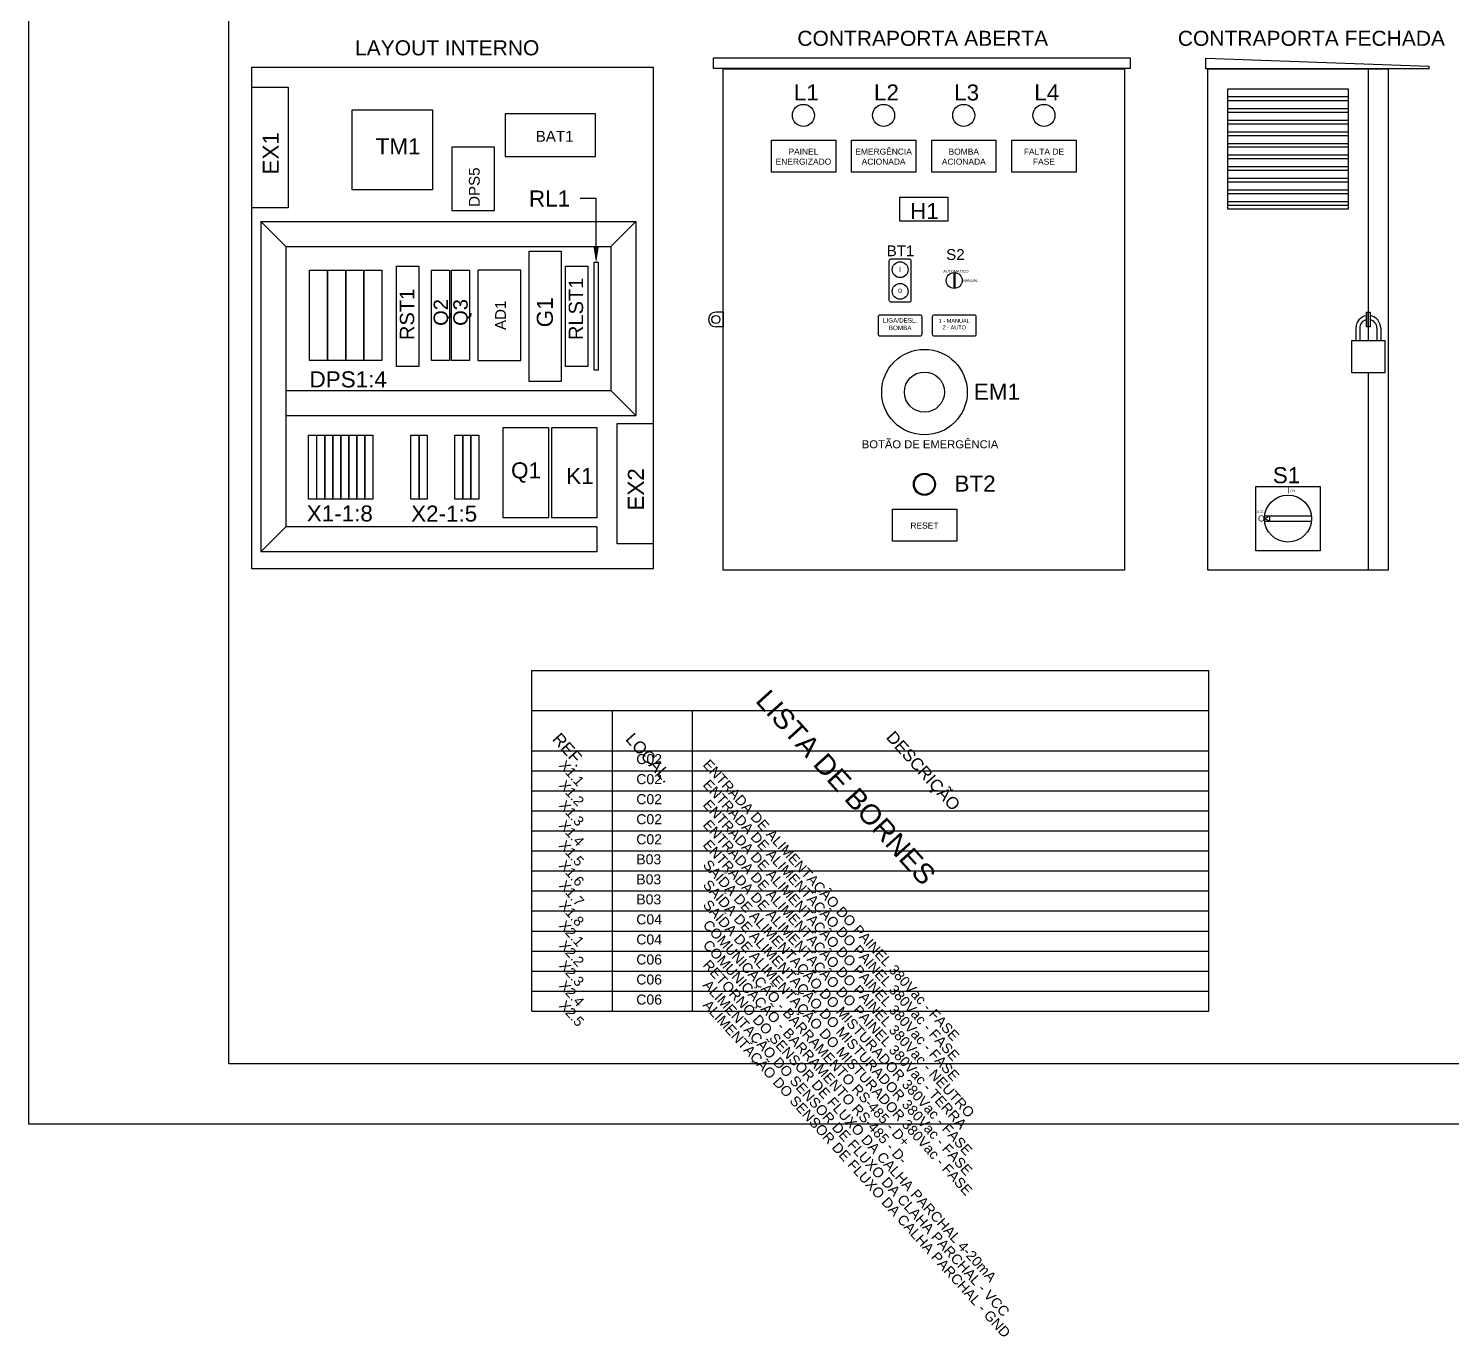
# Model space of a CAD drawing. Header units: millimetres. Extents: x 100 to 940, y 47 to 694.
# Drawn here: x 100 to 455, y 46.9 to 373.4 of the extents above; entities that cross this region are included whole.
import ezdxf
from ezdxf import colors
from ezdxf.entities.mleader import LeaderData, LeaderLine
from ezdxf.math import Vec2, Vec3

# ---------------------------------------------------------------- set-up
doc = ezdxf.new("R2010")
doc.units = ezdxf.units.MM
doc.styles.add('Annotative', font='arial.ttf')
doc.styles.add('Notes', font='arial.ttf', dxfattribs={"height": 3})
doc.styles.get("Standard").update_dxf_attribs({"font": 'arial.ttf'})

msp = doc.modelspace()

# ---------------------------------------------------------------- linework, layer by layer
for p, q in [((273.35, 363.32), (298.38, 363.32)), ((434.27, 363.32), (434.27, 295.48)), ((429.26, 356.32), (399.22, 356.32)), ((399.22, 355.41), (429.26, 355.41)), ((399.22, 353.41), (429.26, 353.41)), ((399.22, 352.51), (429.26, 352.51)), ((399.22, 350.51), (429.26, 350.51)), ((399.22, 349.61), (429.26, 349.61)), ((399.22, 347.6), (429.26, 347.6)), ((399.22, 346.7), (429.26, 346.7)), ((399.22, 344.7), (429.26, 344.7)), ((399.22, 343.8), (429.26, 343.8)), ((399.22, 341.8), (429.26, 341.8)), ((399.22, 340.9), (429.26, 340.9)), ((399.22, 338.89), (429.26, 338.89)), ((399.22, 337.99), (429.26, 337.99)), ((399.22, 335.99), (429.26, 335.99)), ((399.22, 335.09), (429.26, 335.09)), ((399.22, 333.09), (429.26, 333.09)), ((399.22, 332.19), (429.26, 332.19)), ((399.22, 330.18), (429.26, 330.18)), ((399.22, 329.28), (429.26, 329.28)), ((157.94, 325.19), (251.52, 325.19)), ((157.94, 325.19), (157.94, 242.73)), ((157.94, 325.19), (164.2, 318.94)), ((251.52, 325.19), (245.26, 318.94)), ((251.52, 325.19), (251.52, 276.76)), ((164.2, 318.94), (164.2, 248.99)), ((164.2, 318.94), (245.26, 318.94)), ((245.26, 318.94), (245.26, 283.02)), ((330.83, 312.45), (330.83, 308.49)), ((331.1, 312.44), (331.1, 308.48)), ((273.35, 302.59), (271.5, 302.59)), ((273.35, 302.59), (273.35, 298.9)), ((273.35, 298.9), (271.5, 298.9)), ((434.27, 287.41), (434.27, 238.17)), ((164.2, 283.02), (245.26, 283.02)), ((245.26, 283.02), (251.52, 276.76)), ((164.2, 276.76), (251.52, 276.76)), ((164.2, 248.99), (157.94, 242.73)), ((241.82, 248.99), (164.2, 248.99)), ((241.82, 248.99), (241.82, 242.73)), ((408.37, 251.06), (409.72, 251.73)), ((408.37, 251.06), (409.72, 250.39)), ((408.41, 251.73), (420.07, 251.73)), ((408.41, 250.39), (420.07, 250.39)), ((409.72, 250.39), (409.72, 251.73)), ((241.82, 242.73), (157.94, 242.73)), ((225.61, 128.14), (225.61, 213.14)), ((225.61, 213.14), (394.51, 213.14)), ((394.51, 128.14), (394.51, 213.14)), ((225.61, 203.14), (394.51, 203.14)), ((245.61, 203.14), (245.61, 128.14)), ((265.61, 203.14), (265.61, 128.14)), ((225.61, 193.14), (394.51, 193.14)), ((225.61, 188.14), (394.51, 188.14)), ((225.61, 183.14), (394.51, 183.14)), ((225.61, 178.14), (394.51, 178.14)), ((225.61, 173.14), (394.51, 173.14)), ((225.61, 168.14), (394.51, 168.14)), ((225.61, 163.14), (394.51, 163.14)), ((225.61, 158.14), (394.51, 158.14)), ((225.61, 153.14), (394.51, 153.14)), ((225.61, 148.14), (394.51, 148.14)), ((225.61, 143.14), (394.51, 143.14)), ((225.61, 138.14), (394.51, 138.14)), ((225.61, 133.14), (394.51, 133.14)), ((225.61, 128.14), (394.51, 128.14))]:
    msp.add_line(p, q)
at = {"linetype": 'Continuous'}
for p, q in [((434.27, 298.9), (434.27, 302.59)), ((431.17, 298.61), (431.17, 295.48)), ((432.13, 298.61), (432.13, 295.48)), ((436.41, 298.61), (436.41, 295.48)), ((437.37, 298.61), (437.37, 295.48))]:
    msp.add_line(p, q, dxfattribs=at)
for points in [[(100, 100), (940, 100), (940, 693.94), (100, 693.94)], [(150, 679), (925, 679), (925, 115), (150, 115)], [(270.9, 366.05), (374.86, 366.05), (374.86, 363.39), (270.9, 363.39)], [(393.72, 365.99), (449.36, 363.99), (449.36, 363.32), (393.72, 363.32)], [(155.75, 363.69), (255.85, 363.69), (255.85, 238.54), (155.75, 238.54)], [(273.35, 363.32), (373.44, 363.32), (373.44, 238.17), (273.35, 238.17)], [(394.22, 363.32), (439.27, 363.32), (439.27, 238.17), (394.22, 238.17)], [(155.75, 358.69), (164.76, 358.69), (164.76, 328.65), (155.75, 328.65)], [(399.22, 358.32), (429.26, 358.32), (429.26, 328.28), (399.22, 328.28)], [(180.75, 353.1), (200.77, 353.1), (200.77, 333.07), (180.75, 333.07)], [(241.48, 341.43), (241.48, 352.11), (218.96, 352.11), (218.96, 341.43)], [(285.37, 345.51), (301.39, 345.51), (301.39, 337.5), (285.37, 337.5)], [(305.37, 345.51), (321.39, 345.51), (321.39, 337.5), (305.37, 337.5)], [(325.37, 345.51), (341.39, 345.51), (341.39, 337.5), (325.37, 337.5)], [(345.37, 345.51), (361.39, 345.51), (361.39, 337.5), (345.37, 337.5)], [(216.28, 343.77), (205.6, 343.77), (205.6, 327.97), (216.28, 327.97)], [(317.39, 331.26), (329.39, 331.26), (329.39, 325.26), (317.39, 325.26)], [(224.93, 317.83), (232.94, 317.83), (232.94, 285.29), (224.93, 285.29)], [(170.13, 313.05), (174.63, 313.05), (174.63, 290.52), (170.13, 290.52)], [(174.63, 313.05), (179.14, 313.05), (179.14, 290.52), (174.63, 290.52)], [(179.14, 313.05), (183.64, 313.05), (183.64, 290.52), (179.14, 290.52)], [(183.64, 313.05), (188.15, 313.05), (188.15, 290.52), (183.64, 290.52)], [(191.82, 314.07), (197.42, 314.07), (197.42, 289.04), (191.82, 289.04)], [(200.56, 313.05), (205.06, 313.05), (205.06, 290.52), (200.56, 290.52)], [(205.51, 313.05), (210.01, 313.05), (210.01, 290.52), (205.51, 290.52)], [(222.83, 313.05), (212.15, 313.05), (212.15, 290.52), (222.83, 290.52)], [(233.95, 314.07), (239.56, 314.07), (239.56, 289.04), (233.95, 289.04)], [(241.17, 315.05), (242.11, 315.05), (242.11, 288.07), (241.17, 288.07)], [(218.47, 273.81), (229.74, 273.81), (229.74, 251.28), (218.47, 251.28)], [(230.55, 273.81), (241.82, 273.81), (241.82, 251.28), (230.55, 251.28)], [(246.84, 274.83), (255.85, 274.83), (255.85, 244.79), (246.84, 244.79)], [(169.9, 271.91), (171.9, 271.91), (171.9, 255.89), (169.9, 255.89)], [(171.94, 271.91), (173.94, 271.91), (173.94, 255.89), (171.94, 255.89)], [(173.94, 271.91), (175.94, 271.91), (175.94, 255.89), (173.94, 255.89)], [(175.94, 271.91), (177.94, 271.91), (177.94, 255.89), (175.94, 255.89)], [(177.94, 271.91), (179.95, 271.91), (179.95, 255.89), (177.94, 255.89)], [(179.95, 271.91), (181.95, 271.91), (181.95, 255.89), (179.95, 255.89)], [(181.95, 271.91), (183.95, 271.91), (183.95, 255.89), (181.95, 255.89)], [(183.95, 271.91), (185.95, 271.91), (185.95, 255.89), (183.95, 255.89)], [(195.43, 271.91), (197.44, 271.91), (197.44, 255.89), (195.43, 255.89)], [(197.44, 271.91), (199.44, 271.91), (199.44, 255.89), (197.44, 255.89)], [(206.36, 271.91), (208.36, 271.91), (208.36, 255.89), (206.36, 255.89)], [(208.36, 271.91), (210.37, 271.91), (210.37, 255.89), (208.36, 255.89)], [(210.37, 271.91), (212.37, 271.91), (212.37, 255.89), (210.37, 255.89)], [(406.23, 259.07), (422.25, 259.07), (422.25, 243.05), (406.23, 243.05)], [(315.57, 253.44), (331.59, 253.44), (331.59, 245.43), (315.57, 245.43)]]:
    msp.add_lwpolyline(points, close=True)
for points in [[(314.77, 305.52), (314.77, 315.42, -0.414214), (315.22, 315.87), (319.72, 315.87, -0.414214), (320.17, 315.42), (320.17, 305.52, -0.414214), (319.72, 305.07), (315.22, 305.07, -0.414214)], [(312.52, 301.95), (322.42, 301.95, -0.414214), (322.87, 301.5), (322.87, 297, -0.414214), (322.42, 296.55), (312.52, 296.55, -0.414214), (312.07, 297), (312.07, 301.5, -0.414214)], [(326.02, 301.95), (335.92, 301.95, -0.414214), (336.37, 301.5), (336.37, 297, -0.414214), (335.92, 296.55), (326.02, 296.55, -0.414214), (325.57, 297), (325.57, 301.5, -0.414214)]]:
    msp.add_lwpolyline(points, format="xyb", close=True)
for points in [[(433.81, 302.59), (434.72, 302.59), (434.72, 298.9), (433.81, 298.9)], [(430.13, 295.48), (438.41, 295.48), (438.41, 287.41), (430.13, 287.41)]]:
    msp.add_lwpolyline(points, close=True, dxfattribs=at)
for centre, radius in [((293.35, 351.69), 2.75), ((313.35, 351.69), 2.75), ((333.35, 351.69), 2.75), ((353.35, 351.69), 2.75), ((317.47, 313.17), 1.98), ((330.97, 310.47), 1.98), ((317.47, 307.77), 1.98), ((271.5, 300.75), 1.01), ((323.54, 282.63), 10.67), ((323.54, 282.63), 5.01), ((323.54, 259.62), 2.75), ((323.54, 259.62), 2.52), ((414.24, 251.06), 5.87)]:
    msp.add_circle(centre, radius)
msp.add_arc((271.5, 300.75), 1.84, 90, 270)
for radius, start, end in [(3.1, 98.4631, 180), (2.14, 102.3098, 180), (3.1, 0, 81.5369), (2.14, 0, 77.6902)]:
    msp.add_arc((434.27, 298.61), radius, start, end, dxfattribs=at)
for p in [(225.61, 193.14), (225.61, 193.14), (237.8, 193.14), (237.8, 193.14), (225.61, 188.14), (225.61, 188.14), (237.8, 188.14), (237.8, 188.14), (225.61, 183.14), (225.61, 183.14), (237.8, 183.14), (237.8, 183.14), (225.61, 178.14), (225.61, 178.14), (237.8, 178.14), (237.8, 178.14), (225.61, 173.14), (225.61, 173.14), (237.8, 173.14), (237.8, 173.14), (225.61, 168.14), (225.61, 168.14), (237.8, 168.14), (237.8, 168.14), (225.61, 163.14), (225.61, 163.14), (237.8, 163.14), (237.8, 163.14), (225.61, 158.14), (225.61, 158.14), (237.8, 158.14), (237.8, 158.14)]:
    msp.add_point(p)

# ---------------------------------------------------------------- texts
for s, height, rotation, style, p in [('EX1', 4.005, 90, 'Annotative', (162.46, 336.93)), ('DPS5', 2.7, 90, 'Annotative', (212.58, 328.84)), ('RLST1', 3.587, 90, 'Annotative', (238.38, 295.61)), ('RST1', 3.587, 90, 'Annotative', (196.24, 295.61)), ('Q2', 3.587, 90, 'Annotative', (204.67, 299.16)), ('Q3', 3.587, 90, 'Annotative', (209.58, 299.16)), ('G1', 4.005, 90, 'Annotative', (230.84, 298.8)), ('AD1', 2.7, 90, 'Annotative', (219.13, 298.12)), ('EX2', 4.005, 90, 'Annotative', (253.54, 253.07)), ('LISTA DE BORNES', 5, 312.1646, 'Notes', (281.15, 205.48)), ('REF.', 3, 312.1646, 'Notes', (230.5, 195.89)), ('LOCAL.', 3, 312.1646, 'Notes', (248.77, 195.89)), ('DESCRIÇÃO', 3, 312.1646, 'Notes', (313.79, 196.35)), ('X1.1', 2.5, 312.1646, 'Notes', (232.19, 189.37)), ('ENTRADA DE ALIMENTAÇÃO DO PAINEL 380Vac - FASE', 2.5, 312.1646, 'Notes', (268.09, 189.53)), ('X1.2', 2.5, 312.1646, 'Notes', (232.19, 184.37)), ('ENTRADA DE ALIMENTAÇÃO DO PAINEL 380Vac - FASE', 2.5, 312.1646, 'Notes', (268.09, 184.53)), ('X1.3', 2.5, 312.1646, 'Notes', (232.19, 179.37)), ('ENTRADA DE ALIMENTAÇÃO DO PAINEL 380Vac - FASE', 2.5, 312.1646, 'Notes', (268.09, 179.53)), ('X1.4', 2.5, 312.1646, 'Notes', (232.19, 174.37)), ('ENTRADA DE ALIMENTAÇÃO DO PAINEL 380Vac - NEUTRO', 2.5, 312.1646, 'Notes', (268.09, 174.53)), ('X1.5', 2.5, 312.1646, 'Notes', (232.19, 169.37)), ('ENTRADA DE ALIMENTAÇÃO DO PAINEL 380Vac - TERRA', 2.5, 312.1646, 'Notes', (268.09, 169.53)), ('X1.6', 2.5, 312.1646, 'Notes', (232.19, 164.37)), ('SAÍDA DE ALIMENTAÇÃO DO MISTURADOR 380Vac - FASE', 2.5, 312.1646, 'Notes', (268.09, 164.53)), ('X1.7', 2.5, 312.1646, 'Notes', (232.19, 159.37)), ('SAÍDA DE ALIMENTAÇÃO DO MISTURADOR 380Vac - FASE', 2.5, 312.1646, 'Notes', (268.09, 159.53)), ('X1.8', 2.5, 312.1646, 'Notes', (232.19, 154.37)), ('SAÍDA DE ALIMENTAÇÃO DO MISTURADOR 380Vac - FASE', 2.5, 312.1646, 'Notes', (268.09, 154.53)), ('X2.1', 2.5, 312.1646, 'Notes', (232.19, 149.37)), ('COMUNICAÇÃO - BARRAMENTO RS-485 - D+', 2.5, 312.1646, 'Notes', (268.09, 149.53)), ('X2.2', 2.5, 312.1646, 'Notes', (232.19, 144.37)), ('COMUNICAÇÃO - BARRAMENTO RS-485 - D-', 2.5, 312.1646, 'Notes', (268.09, 144.53)), ('X2.3', 2.5, 312.1646, 'Notes', (232.19, 139.37)), ('RETORNO DO SENSOR DE FLUXO DA CALHA PARCHAL 4-20mA', 2.5, 312.1646, 'Notes', (268.09, 139.53)), ('X2.4', 2.5, 312.1646, 'Notes', (232.19, 134.37)), ('ALIMENTAÇÃO DO SENSOR DE FLUXO DA CLAHA PARCHAL - VCC', 2.5, 312.1646, 'Notes', (268.09, 134.53)), ('X2.5', 2.5, 312.1646, 'Notes', (232.19, 129.37)), ('ALIMENTAÇÃO DO SENSOR DE FLUXO DA CALHA PARCHAL - GND', 2.5, 312.1646, 'Notes', (268.09, 129.53))]:
    msp.add_text(s, height=height, rotation=rotation, dxfattribs=dict(style=style)).set_placement(p)
for s, height, style, p in [('BAT1', 2.7, 'Annotative', (226.56, 345.12)), ('BT1', 2.7, 'Annotative', (314.12, 316.54)), ('S2', 2.7, 'Annotative', (328.95, 315.61)), ('I', 1.35, 'Annotative', (317.2, 312.58)), ('AUTOMATICO', 0.675, 'Annotative', (328.24, 312.44)), ('MANUAL', 0.675, 'Annotative', (333, 310.13)), ('o', 1.35, 'Annotative', (316.94, 307.41)), ('X1-1:8', 4.005, 'Annotative', (169.44, 250.34)), ('X2-1:5', 4.005, 'Annotative', (195.47, 250.31)), ('C02', 2.5, 'Notes', (251.65, 189.79)), ('C02', 2.5, 'Notes', (251.65, 184.79)), ('C02', 2.5, 'Notes', (251.65, 179.79)), ('C02', 2.5, 'Notes', (251.65, 174.79)), ('C02', 2.5, 'Notes', (251.65, 169.79)), ('B03', 2.5, 'Notes', (251.65, 164.79)), ('B03', 2.5, 'Notes', (251.65, 159.79)), ('B03', 2.5, 'Notes', (251.65, 154.79)), ('C04', 2.5, 'Notes', (251.65, 149.79)), ('C04', 2.5, 'Notes', (251.65, 144.79)), ('C06', 2.5, 'Notes', (251.65, 139.79)), ('C06', 2.5, 'Notes', (251.65, 134.79)), ('C06', 2.5, 'Notes', (251.65, 129.79))]:
    msp.add_text(s, height=height, dxfattribs=dict(style=style)).set_placement(p)
for s, width, gutter_width, insert, char_height, attachment_point, style in [('CONTRAPORTA ABERTA', 141.5358, 15, (291.83, 372.79), 3.75, 1, 'Notes'), ('CONTRAPORTA FECHADA', 141.5358, 15, (386.76, 372.79), 3.75, 1, 'Notes'), ('LAYOUT INTERNO', 141.5358, 15, (181.47, 370.42), 3.75, 1, 'Notes'), ('L1', 3.5666, 15, (290.95, 359.41), 4.005, 1, 'Notes'), ('L2', 3.5666, 15, (310.95, 359.41), 4.005, 1, 'Notes'), ('L3', 3.5666, 15, (330.95, 359.41), 4.005, 1, 'Notes'), ('L4', 3.5666, 15, (350.95, 359.41), 4.005, 1, 'Notes'), ('TM1', 11.7467, 15, (186.62, 345.96), 4.005, 1, 'Notes'), ('PAINEL\\PENERGIZADO', 10, 15, (293.35, 341.38), 1.502, 5, 'Notes'), ('EMERGÊNCIA\\PACIONADA', 10, 15, (313.35, 341.38), 1.502, 5, 'Notes'), ('BOMBA ACIONADA', 10, 15, (333.35, 341.38), 1.5019, 5, 'Notes'), ('FALTA DE FASE', 10, 15, (353.35, 341.38), 1.5019, 5, 'Notes'), ('H1', 3.5666, 15, (319.94, 329.8), 4.005, 1, 'Notes'), ('LIGA/DESL.\\PBOMBA', 30.872, 11.41, (317.47, 299.58), 1.125, 5, 'Annotative'), ('1 - MANUAL\\P2 - AUTO', 30.872, 11.41, (330.97, 299.58), 0.99, 5, 'Annotative'), ('DPS1:4', 11.7467, 15, (170.13, 287.81), 4.005, 1, 'Notes'), ('EM1', 3.5666, 15, (335.87, 284.73), 4.005, 1, 'Notes'), ('Q1', 11.7467, 15, (220.4, 265.1), 4.005, 1, 'Notes'), ('K1', 11.7467, 15, (234.16, 263.7), 4.005, 1, 'Notes'), ('S1', 3.5666, 15, (410.45, 263.9), 4.005, 1, 'Notes'), ('BT2', 3.5666, 15, (331.04, 261.8), 4.005, 1, 'Notes'), ('I', 9.573, 15, (414.12, 258.85), 1.5, 1, 'Notes'), ('ON', 8.4126, 15, (414.82, 258.27), 0.601, 1, 'Notes'), ('OFF', 11.6036, 15, (406.41, 253.02), 0.601, 1, 'Notes'), ('RESET', 10, 15, (323.54, 249.31), 1.502, 5, 'Notes'), ('O', 7.8324, 15, (406.76, 251.84), 1.5, 1, 'Notes')]:
    msp.add_mtext_dynamic_manual_height_columns(s, width=width, gutter_width=gutter_width, heights=[0], dxfattribs=dict(insert=insert, char_height=char_height, attachment_point=attachment_point, style=style))
at = {"insert": (324.94, 269.59), "char_height": 2.0025, "attachment_point": 5}
msp.add_mtext_dynamic_manual_height_columns('BOTÃO DE EMERGÊNCIA', width=59.096, gutter_width=15, heights=[0], dxfattribs=at)

# ---------------------------------------------------------------- leaders
ml = msp.add_multileader_mtext('Standard')
ml.set_content('RL1', color=256, style='Notes')
ml.set_leader_properties()
ml.build(insert=Vec2(0, 0))
ml.multileader.update_dxf_attribs({"dogleg_length": 2})
ctx = ml.context
ctx.base_point, ctx.char_height, ctx.landing_gap_size, ctx.plane_origin = Vec3(220.86, 330.94), 4.005, 4, Vec3(268.09, 315.66)
notes = []
notes.append((ctx, [(1, (1, 1, 0), (241.67, 330.94), (-1, 0), 4, [(0, [(241.62, 314.84)], 0, [])])]))
ctx.mtext.insert, ctx.mtext.flow_direction = Vec3(224.86, 332.94), 5
for ctx, leaders in notes:
    for number, flags, end, landing, length, lines in leaders:
        leader = LeaderData()
        leader.index, (leader.has_last_leader_line, leader.has_dogleg_vector, leader.attachment_direction) = number, flags
        leader.last_leader_point, leader.dogleg_vector, leader.dogleg_length = Vec3(end), Vec3(landing), length
        for number, points, colour, breaks in lines:
            line = LeaderLine()
            line.index, line.vertices, line.color, line.breaks = number, Vec3.list(points), colors.encode_raw_color(colour), breaks
            leader.lines.append(line)
        ctx.leaders.append(leader)

doc.saveas('drawing.dxf')
